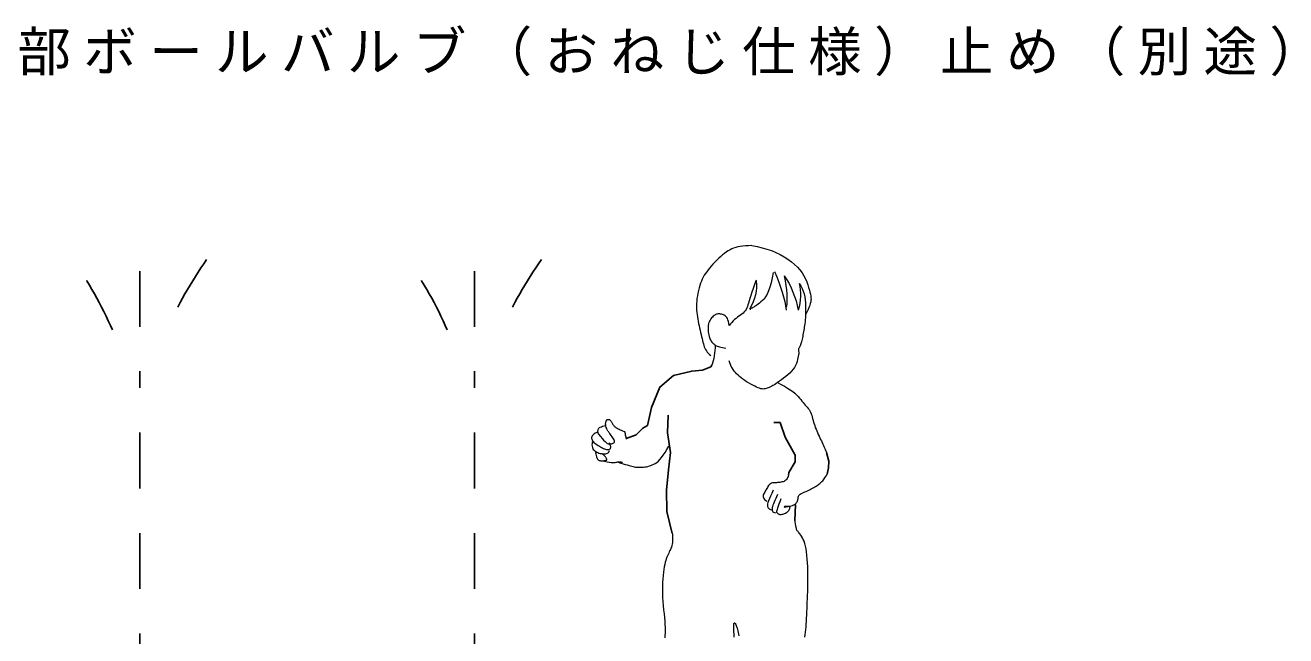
# Model space of a CAD drawing. Units: millimetres on the paper. Extents: x -385 to 0, y -594 to 267.
# Drawn here: x -273.2 to -216.7, y 53 to 80.4 of the extents above; entities that cross this region are included whole.
import ezdxf

# ---------------------------------------------------------------- set-up
doc = ezdxf.new("R2010")
doc.units = ezdxf.units.MM
doc.linetypes.add('USER1', pattern=[4.5, 2.5, -2])
doc.layers.add('1_40', color=7, linetype='Continuous', lineweight=25)
doc.styles.add('ＭＳ ゴシック', font='')
doc.styles.get('ＭＳ ゴシック').set_extended_font_data('MS Gothic')

msp = doc.modelspace()

# ---------------------------------------------------------------- linework, layer by layer
at = {"layer": '1_40', "linetype": 'USER1'}
for p, q in [((-268.037, 66.842), (-268.037, 70.926)), ((-253.037, 66.842), (-253.037, 70.926))]:
    msp.add_line(p, q, dxfattribs=at)
at = {"layer": '1_40', "color": 4, "linetype": 'USER1'}
for p, q in [((-268.037, 46.101), (-268.037, 64.851)), ((-253.037, 46.101), (-253.037, 64.851))]:
    msp.add_line(p, q, dxfattribs=at)
at = {"layer": '1_40'}
msp.add_line((-238.678, 58.167), (-238.659, 58.868), dxfattribs=at)
at = {"layer": '1_40', "lineweight": 13}
for points in [[(-240.615, 70.48), (-240.755, 70.477), (-240.888, 70.471), (-241.012, 70.459), (-241.128, 70.443), (-241.235, 70.423), (-241.335, 70.398), (-241.426, 70.369), (-241.508, 70.335), (-241.588, 70.295), (-241.668, 70.249), (-241.751, 70.196), (-241.834, 70.136), (-241.92, 70.069), (-242.006, 69.995), (-242.095, 69.915), (-242.184, 69.828), (-242.272, 69.738), (-242.355, 69.649), (-242.432, 69.563), (-242.505, 69.477), (-242.571, 69.394), (-242.633, 69.311), (-242.689, 69.231), (-242.74, 69.151), (-242.787, 69.07), (-242.831, 68.984), (-242.871, 68.892), (-242.909, 68.795), (-242.944, 68.693), (-242.975, 68.585), (-243.004, 68.472), (-243.03, 68.354), (-243.052, 68.235), (-243.069, 68.119), (-243.082, 68.006), (-243.09, 67.895), (-243.094, 67.788), (-243.093, 67.684), (-243.088, 67.583), (-243.078, 67.485), (-243.065, 67.388), (-243.051, 67.29), (-243.035, 67.192), (-243.018, 67.092), (-242.999, 66.992), (-242.978, 66.892), (-242.957, 66.79), (-242.933, 66.688), (-242.909, 66.588), (-242.886, 66.492), (-242.864, 66.4), (-242.843, 66.314), (-242.822, 66.231), (-242.802, 66.154), (-242.783, 66.08), (-242.764, 66.012), (-242.743, 65.946), (-242.717, 65.883), (-242.686, 65.823), (-242.649, 65.764), (-242.608, 65.708), (-242.56, 65.654), (-242.508, 65.602), (-242.45, 65.553)], [(-240.615, 70.48), (-240.378, 70.439), (-240.151, 70.388), (-239.934, 70.327), (-239.727, 70.256), (-239.53, 70.176), (-239.342, 70.086), (-239.164, 69.986), (-238.997, 69.876), (-238.841, 69.76), (-238.699, 69.64), (-238.572, 69.518), (-238.459, 69.393), (-238.361, 69.265), (-238.277, 69.133), (-238.207, 68.999), (-238.151, 68.862), (-238.106, 68.728), (-238.067, 68.605), (-238.034, 68.492), (-238.006, 68.391), (-237.985, 68.299), (-237.97, 68.219), (-237.961, 68.148), (-237.958, 68.089), (-237.962, 68.03), (-237.973, 67.963), (-237.992, 67.888), (-238.018, 67.805), (-238.052, 67.713), (-238.094, 67.613), (-238.143, 67.505), (-238.2, 67.388)], [(-240.421, 68.934), (-240.491, 68.737), (-240.553, 68.557), (-240.608, 68.393), (-240.657, 68.246), (-240.699, 68.115), (-240.734, 68.001), (-240.762, 67.904), (-240.784, 67.823), (-240.805, 67.752), (-240.832, 67.686), (-240.865, 67.623), (-240.904, 67.563), (-240.95, 67.508), (-241.001, 67.456), (-241.058, 67.408), (-241.122, 67.364), (-241.188, 67.32), (-241.253, 67.272), (-241.318, 67.22), (-241.381, 67.165), (-241.444, 67.106), (-241.507, 67.043), (-241.568, 66.976), (-241.629, 66.905)], [(-239.649, 69.272), (-239.698, 69.031), (-239.751, 68.813), (-239.807, 68.62), (-239.866, 68.451), (-239.928, 68.306), (-239.993, 68.185), (-240.061, 68.089), (-240.132, 68.016), (-240.202, 67.959), (-240.267, 67.906), (-240.329, 67.859), (-240.385, 67.817), (-240.437, 67.78), (-240.485, 67.749), (-240.528, 67.723), (-240.566, 67.702), (-240.6, 67.685), (-240.629, 67.671), (-240.653, 67.658), (-240.672, 67.648), (-240.686, 67.64), (-240.695, 67.634), (-240.7, 67.631), (-240.699, 67.63), (-240.696, 67.63), (-240.692, 67.63), (-240.688, 67.63), (-240.684, 67.63), (-240.679, 67.63), (-240.674, 67.63), (-240.669, 67.63), (-240.663, 67.63)], [(-239.6, 69.32), (-239.497, 69.082), (-239.404, 68.849), (-239.322, 68.623), (-239.25, 68.403), (-239.189, 68.188), (-239.138, 67.98), (-239.098, 67.778), (-239.069, 67.582)], [(-239.166, 69.127), (-239.122, 68.905), (-239.087, 68.696), (-239.061, 68.5), (-239.045, 68.318), (-239.037, 68.15), (-239.039, 67.995), (-239.049, 67.854), (-239.069, 67.726)], [(-239.166, 69.127), (-239.05, 68.955), (-238.945, 68.777), (-238.851, 68.593), (-238.767, 68.403), (-238.694, 68.206), (-238.631, 68.004), (-238.579, 67.796), (-238.538, 67.582)], [(-240.421, 68.886), (-240.405, 68.739), (-240.403, 68.59), (-240.417, 68.437), (-240.446, 68.282), (-240.489, 68.123), (-240.548, 67.962), (-240.622, 67.797), (-240.711, 67.63)], [(-238.489, 68.789), (-238.458, 68.643), (-238.438, 68.496), (-238.428, 68.348), (-238.429, 68.197), (-238.44, 68.046), (-238.462, 67.892), (-238.495, 67.738), (-238.538, 67.582)], [(-238.489, 68.789), (-238.421, 68.678), (-238.363, 68.563), (-238.313, 68.443), (-238.272, 68.318), (-238.24, 68.189), (-238.218, 68.055), (-238.204, 67.917), (-238.2, 67.775)], [(-241.629, 66.905), (-241.643, 66.997), (-241.661, 67.079), (-241.682, 67.151), (-241.707, 67.213), (-241.737, 67.266), (-241.769, 67.308), (-241.806, 67.341), (-241.846, 67.364), (-241.888, 67.381), (-241.929, 67.394), (-241.97, 67.405), (-242.009, 67.412), (-242.048, 67.417), (-242.086, 67.418), (-242.124, 67.417), (-242.16, 67.412), (-242.197, 67.404), (-242.233, 67.39), (-242.269, 67.371), (-242.305, 67.346), (-242.342, 67.316), (-242.378, 67.281), (-242.414, 67.241), (-242.45, 67.195), (-242.484, 67.145), (-242.512, 67.091), (-242.535, 67.033), (-242.553, 66.972), (-242.565, 66.906), (-242.572, 66.837), (-242.574, 66.764), (-242.571, 66.688), (-242.564, 66.612), (-242.554, 66.541), (-242.543, 66.476), (-242.529, 66.416), (-242.512, 66.361), (-242.494, 66.312), (-242.473, 66.268), (-242.45, 66.229), (-242.426, 66.194), (-242.4, 66.161), (-242.374, 66.131), (-242.348, 66.102), (-242.32, 66.076), (-242.292, 66.052), (-242.263, 66.031), (-242.233, 66.012), (-242.199, 65.994), (-242.159, 65.977), (-242.112, 65.961), (-242.058, 65.945), (-241.997, 65.931), (-241.929, 65.917), (-241.855, 65.903), (-241.774, 65.891)], [(-238.2, 67.775), (-238.2, 67.634), (-238.203, 67.503), (-238.206, 67.381), (-238.212, 67.268), (-238.218, 67.163), (-238.227, 67.068), (-238.237, 66.982), (-238.248, 66.905), (-238.26, 66.833), (-238.272, 66.762), (-238.284, 66.691), (-238.296, 66.622), (-238.308, 66.552), (-238.32, 66.484), (-238.332, 66.417), (-238.344, 66.35), (-238.357, 66.286), (-238.37, 66.226), (-238.384, 66.171), (-238.399, 66.12), (-238.414, 66.074), (-238.43, 66.033), (-238.447, 65.996), (-238.465, 65.963), (-238.482, 65.934), (-238.495, 65.905), (-238.506, 65.876), (-238.513, 65.849), (-238.518, 65.822), (-238.52, 65.796), (-238.518, 65.771), (-238.513, 65.746), (-238.509, 65.718), (-238.509, 65.681), (-238.512, 65.636), (-238.52, 65.583), (-238.531, 65.521), (-238.545, 65.452), (-238.564, 65.374), (-238.586, 65.287), (-238.615, 65.197), (-238.654, 65.109), (-238.703, 65.022), (-238.761, 64.937), (-238.829, 64.853), (-238.907, 64.771), (-238.995, 64.69), (-239.093, 64.611), (-239.193, 64.535), (-239.286, 64.466), (-239.374, 64.403), (-239.455, 64.345), (-239.531, 64.294), (-239.6, 64.249), (-239.664, 64.209), (-239.721, 64.176), (-239.775, 64.148), (-239.827, 64.123), (-239.877, 64.103), (-239.926, 64.086), (-239.974, 64.072), (-240.02, 64.063), (-240.064, 64.057), (-240.107, 64.055), (-240.153, 64.059), (-240.206, 64.069), (-240.265, 64.086), (-240.331, 64.11), (-240.404, 64.14), (-240.483, 64.178), (-240.57, 64.222), (-240.663, 64.273), (-240.757, 64.327), (-240.847, 64.383), (-240.932, 64.439), (-241.013, 64.496), (-241.089, 64.554), (-241.161, 64.612), (-241.228, 64.672), (-241.291, 64.732), (-241.349, 64.794), (-241.403, 64.858), (-241.452, 64.926), (-241.496, 64.997), (-241.536, 65.071), (-241.572, 65.148), (-241.603, 65.228), (-241.629, 65.311)], [(-242.257, 66.036), (-242.259, 65.905), (-242.266, 65.779), (-242.277, 65.658), (-242.293, 65.541), (-242.314, 65.428), (-242.338, 65.32), (-242.368, 65.217), (-242.402, 65.118)], [(-239.455, 64.345), (-239.293, 64.261), (-239.144, 64.179), (-239.009, 64.098), (-238.888, 64.019), (-238.78, 63.941), (-238.686, 63.865), (-238.605, 63.791), (-238.538, 63.717), (-238.478, 63.646), (-238.421, 63.578), (-238.367, 63.514), (-238.314, 63.452), (-238.264, 63.393), (-238.216, 63.337), (-238.17, 63.284), (-238.127, 63.234), (-238.086, 63.184), (-238.049, 63.13), (-238.014, 63.072), (-237.982, 63.011), (-237.954, 62.946), (-237.928, 62.877), (-237.905, 62.804), (-237.886, 62.727), (-237.866, 62.649), (-237.845, 62.57), (-237.821, 62.492), (-237.795, 62.413), (-237.767, 62.335), (-237.736, 62.256), (-237.703, 62.178), (-237.668, 62.099), (-237.632, 62.021), (-237.597, 61.945), (-237.563, 61.87), (-237.529, 61.797), (-237.496, 61.726), (-237.464, 61.655), (-237.433, 61.587), (-237.403, 61.52), (-237.373, 61.455), (-237.345, 61.393), (-237.319, 61.334), (-237.294, 61.278), (-237.27, 61.225), (-237.261, 61.204)], [(-247.063, 62.172), (-247.091, 62.23), (-247.114, 62.286), (-247.133, 62.337), (-247.148, 62.386), (-247.157, 62.431), (-247.163, 62.473), (-247.163, 62.511), (-247.16, 62.546), (-247.153, 62.577), (-247.145, 62.605), (-247.136, 62.629), (-247.126, 62.649), (-247.115, 62.665), (-247.103, 62.677), (-247.09, 62.686), (-247.075, 62.691), (-247.06, 62.693), (-247.046, 62.695), (-247.033, 62.695), (-247.021, 62.694), (-247.009, 62.692), (-246.998, 62.689), (-246.988, 62.684), (-246.979, 62.679), (-246.969, 62.671), (-246.958, 62.66), (-246.946, 62.645), (-246.933, 62.627), (-246.919, 62.606), (-246.904, 62.581), (-246.887, 62.553), (-246.87, 62.522), (-246.851, 62.49), (-246.832, 62.46), (-246.812, 62.432), (-246.791, 62.407), (-246.77, 62.384), (-246.748, 62.363), (-246.725, 62.345), (-246.701, 62.329), (-246.674, 62.313), (-246.642, 62.295), (-246.605, 62.275), (-246.562, 62.253), (-246.514, 62.23), (-246.461, 62.204), (-246.402, 62.177), (-246.338, 62.148)], [(-247.474, 62.027), (-247.485, 62.051), (-247.493, 62.077), (-247.5, 62.103), (-247.504, 62.129), (-247.506, 62.157), (-247.505, 62.185), (-247.503, 62.214), (-247.498, 62.244), (-247.487, 62.273), (-247.468, 62.3), (-247.439, 62.324), (-247.401, 62.347), (-247.354, 62.367), (-247.299, 62.384), (-247.234, 62.4), (-247.16, 62.413)], [(-247.474, 62.027), (-247.392, 61.925), (-247.318, 61.837), (-247.251, 61.762), (-247.19, 61.701), (-247.136, 61.653), (-247.089, 61.619), (-247.048, 61.599), (-247.015, 61.592), (-246.985, 61.593), (-246.956, 61.595), (-246.928, 61.599), (-246.9, 61.604), (-246.873, 61.611), (-246.847, 61.619), (-246.822, 61.629), (-246.797, 61.64), (-246.777, 61.655), (-246.766, 61.676), (-246.762, 61.702), (-246.767, 61.734), (-246.78, 61.771), (-246.802, 61.815), (-246.832, 61.864), (-246.87, 61.918), (-246.909, 61.972), (-246.944, 62.02), (-246.973, 62.061), (-246.997, 62.096), (-247.015, 62.125), (-247.028, 62.147), (-247.036, 62.162), (-247.039, 62.172)], [(-246.314, 62.172), (-246.303, 62.113), (-246.292, 62.058), (-246.282, 62.007), (-246.272, 61.96), (-246.263, 61.917), (-246.255, 61.877), (-246.248, 61.841), (-246.242, 61.809)], [(-247.522, 62.123), (-247.579, 62.098), (-247.629, 62.072), (-247.672, 62.044), (-247.709, 62.015), (-247.739, 61.984), (-247.762, 61.951), (-247.778, 61.917), (-247.788, 61.882), (-247.79, 61.846), (-247.785, 61.809), (-247.772, 61.773), (-247.751, 61.737), (-247.723, 61.701), (-247.688, 61.664), (-247.645, 61.628), (-247.594, 61.592), (-247.541, 61.557), (-247.489, 61.524), (-247.438, 61.493), (-247.389, 61.465), (-247.342, 61.439), (-247.296, 61.415), (-247.251, 61.394), (-247.208, 61.375), (-247.167, 61.359), (-247.129, 61.347), (-247.095, 61.341), (-247.063, 61.338), (-247.034, 61.341), (-247.009, 61.347), (-246.986, 61.359), (-246.966, 61.375), (-246.951, 61.395), (-246.941, 61.418), (-246.936, 61.446), (-246.936, 61.477), (-246.942, 61.512), (-246.953, 61.551), (-246.969, 61.594), (-246.991, 61.64)], [(-247.763, 61.689), (-247.772, 61.619), (-247.774, 61.554), (-247.769, 61.495), (-247.757, 61.441), (-247.739, 61.392), (-247.714, 61.349), (-247.682, 61.311), (-247.643, 61.278), (-247.6, 61.25), (-247.555, 61.224), (-247.509, 61.203), (-247.462, 61.184), (-247.412, 61.17), (-247.362, 61.158), (-247.31, 61.15), (-247.256, 61.145), (-247.205, 61.145), (-247.158, 61.15), (-247.117, 61.162), (-247.081, 61.178), (-247.051, 61.201), (-247.025, 61.229), (-247.005, 61.263), (-246.991, 61.302)], [(-247.619, 61.206), (-247.606, 61.137), (-247.591, 61.076), (-247.576, 61.022), (-247.558, 60.976), (-247.539, 60.938), (-247.519, 60.907), (-247.497, 60.883), (-247.474, 60.867), (-247.449, 60.856), (-247.424, 60.848), (-247.398, 60.841), (-247.371, 60.837), (-247.343, 60.835), (-247.315, 60.836), (-247.286, 60.838), (-247.256, 60.843), (-247.228, 60.849), (-247.202, 60.854), (-247.179, 60.858), (-247.16, 60.861), (-247.143, 60.864), (-247.129, 60.866), (-247.119, 60.867), (-247.111, 60.867), (-247.106, 60.869), (-247.104, 60.873), (-247.103, 60.881), (-247.105, 60.892), (-247.109, 60.905), (-247.116, 60.922), (-247.125, 60.941), (-247.135, 60.964), (-247.149, 60.988), (-247.166, 61.012), (-247.185, 61.035), (-247.208, 61.058), (-247.234, 61.08), (-247.262, 61.102), (-247.294, 61.124), (-247.329, 61.145)], [(-246.604, 60.771), (-246.488, 60.736), (-246.381, 60.704), (-246.283, 60.676), (-246.194, 60.65), (-246.114, 60.627), (-246.043, 60.608), (-245.981, 60.591), (-245.928, 60.578), (-245.878, 60.567), (-245.827, 60.558), (-245.773, 60.552), (-245.717, 60.547), (-245.658, 60.546), (-245.597, 60.546), (-245.534, 60.549), (-245.469, 60.553), (-245.403, 60.561), (-245.336, 60.573), (-245.27, 60.589), (-245.203, 60.608), (-245.137, 60.631), (-245.071, 60.658), (-245.004, 60.688), (-244.938, 60.723), (-244.87, 60.766), (-244.8, 60.825), (-244.728, 60.899), (-244.654, 60.988), (-244.577, 61.092), (-244.498, 61.212), (-244.417, 61.346), (-244.334, 61.495)], [(-247.329, 60.843), (-247.208, 60.816), (-247.099, 60.793), (-247.001, 60.776), (-246.915, 60.765), (-246.841, 60.758), (-246.779, 60.757), (-246.728, 60.761), (-246.689, 60.771), (-246.655, 60.781), (-246.622, 60.789), (-246.587, 60.793), (-246.553, 60.795), (-246.518, 60.793), (-246.483, 60.789), (-246.447, 60.781), (-246.411, 60.771)], [(-238.972, 60.191), (-238.987, 60.134), (-239.006, 60.083), (-239.029, 60.037), (-239.057, 59.998), (-239.089, 59.965), (-239.126, 59.938), (-239.168, 59.916), (-239.214, 59.901), (-239.262, 59.89), (-239.31, 59.88), (-239.359, 59.872), (-239.407, 59.865), (-239.455, 59.86), (-239.504, 59.856), (-239.552, 59.854), (-239.6, 59.853), (-239.647, 59.85), (-239.691, 59.843), (-239.732, 59.829), (-239.769, 59.811), (-239.804, 59.787), (-239.836, 59.758), (-239.864, 59.724), (-239.89, 59.684), (-239.914, 59.642), (-239.938, 59.6), (-239.963, 59.557), (-239.987, 59.515), (-240.011, 59.473), (-240.035, 59.43), (-240.059, 59.388), (-240.083, 59.346), (-240.102, 59.304), (-240.11, 59.263), (-240.108, 59.223), (-240.095, 59.183), (-240.072, 59.144), (-240.038, 59.106), (-239.994, 59.069), (-239.938, 59.032)], [(-239.166, 58.766), (-239.073, 58.774), (-238.989, 58.784), (-238.913, 58.798), (-238.846, 58.815), (-238.786, 58.834), (-238.735, 58.857), (-238.693, 58.883), (-238.658, 58.911), (-238.63, 58.942), (-238.606, 58.973), (-238.585, 59.005), (-238.568, 59.038), (-238.555, 59.072), (-238.545, 59.106), (-238.54, 59.141), (-238.538, 59.177), (-238.534, 59.212), (-238.523, 59.246), (-238.504, 59.279), (-238.477, 59.31), (-238.443, 59.339), (-238.402, 59.367), (-238.353, 59.393), (-238.296, 59.418), (-238.236, 59.443), (-238.177, 59.468), (-238.118, 59.494), (-238.061, 59.521), (-238.004, 59.549), (-237.947, 59.577), (-237.892, 59.606), (-237.837, 59.636), (-237.784, 59.666), (-237.735, 59.696), (-237.688, 59.726), (-237.644, 59.756), (-237.603, 59.787), (-237.566, 59.817), (-237.531, 59.847), (-237.499, 59.877), (-237.469, 59.909), (-237.437, 59.945), (-237.405, 59.985), (-237.372, 60.028), (-237.339, 60.075), (-237.304, 60.126), (-237.269, 60.181), (-237.233, 60.24)], [(-239.649, 59.515), (-239.716, 59.377), (-239.774, 59.254), (-239.822, 59.145), (-239.86, 59.05), (-239.888, 58.97), (-239.907, 58.904), (-239.915, 58.852), (-239.914, 58.815), (-239.906, 58.786), (-239.895, 58.759), (-239.879, 58.734), (-239.86, 58.712), (-239.837, 58.692), (-239.81, 58.674), (-239.78, 58.659), (-239.745, 58.646)], [(-239.455, 59.322), (-239.501, 59.228), (-239.543, 59.141), (-239.58, 59.059), (-239.612, 58.984), (-239.64, 58.914), (-239.664, 58.851), (-239.683, 58.793), (-239.697, 58.742), (-239.705, 58.696), (-239.706, 58.655), (-239.699, 58.618), (-239.685, 58.585), (-239.663, 58.557), (-239.634, 58.534), (-239.597, 58.515), (-239.552, 58.501)], [(-239.31, 59.129), (-239.356, 59.003), (-239.395, 58.893), (-239.428, 58.798), (-239.455, 58.718), (-239.477, 58.653), (-239.492, 58.603), (-239.501, 58.569), (-239.504, 58.549), (-239.502, 58.537), (-239.498, 58.525), (-239.49, 58.513), (-239.48, 58.501), (-239.466, 58.489), (-239.449, 58.476), (-239.43, 58.464), (-239.407, 58.452), (-239.382, 58.442), (-239.354, 58.436), (-239.324, 58.433), (-239.292, 58.434), (-239.258, 58.439), (-239.221, 58.448), (-239.183, 58.46), (-239.141, 58.476), (-239.101, 58.495), (-239.064, 58.516), (-239.032, 58.538), (-239.003, 58.561), (-238.977, 58.586), (-238.956, 58.612), (-238.938, 58.64), (-238.924, 58.67), (-238.914, 58.698), (-238.906, 58.723), (-238.901, 58.743), (-238.9, 58.76), (-238.901, 58.773), (-238.906, 58.783), (-238.914, 58.789), (-238.924, 58.79), (-238.937, 58.79), (-238.951, 58.79), (-238.967, 58.79), (-238.984, 58.79), (-239.003, 58.79), (-239.024, 58.79), (-239.046, 58.79), (-239.069, 58.79), (-239.092, 58.79), (-239.111, 58.789), (-239.128, 58.787), (-239.141, 58.784), (-239.152, 58.781), (-239.16, 58.777), (-239.164, 58.772), (-239.166, 58.766)], [(-238.236, 52.934), (-238.221, 53.042), (-238.208, 53.154), (-238.196, 53.271), (-238.184, 53.393), (-238.174, 53.519), (-238.166, 53.649), (-238.158, 53.784), (-238.151, 53.924), (-238.145, 54.067), (-238.139, 54.212), (-238.133, 54.358), (-238.127, 54.507), (-238.121, 54.657), (-238.115, 54.809), (-238.109, 54.963), (-238.103, 55.119), (-238.098, 55.277), (-238.095, 55.437), (-238.095, 55.599), (-238.097, 55.762), (-238.101, 55.928), (-238.107, 56.095), (-238.116, 56.265), (-238.127, 56.436), (-238.141, 56.601), (-238.159, 56.753), (-238.18, 56.892), (-238.206, 57.018), (-238.235, 57.131), (-238.267, 57.23), (-238.304, 57.317), (-238.344, 57.39), (-238.385, 57.453), (-238.422, 57.509), (-238.456, 57.558), (-238.486, 57.601), (-238.513, 57.637), (-238.537, 57.666), (-238.557, 57.688), (-238.574, 57.704), (-238.589, 57.722), (-238.603, 57.753), (-238.617, 57.798), (-238.631, 57.855), (-238.645, 57.924), (-238.658, 58.007), (-238.67, 58.102), (-238.683, 58.211)], [(-244.165, 57.559), (-244.161, 57.454), (-244.16, 57.356), (-244.164, 57.265), (-244.171, 57.181), (-244.182, 57.105), (-244.197, 57.036), (-244.215, 56.974), (-244.237, 56.919), (-244.262, 56.866), (-244.286, 56.812), (-244.312, 56.756), (-244.337, 56.698), (-244.363, 56.639), (-244.389, 56.577), (-244.416, 56.513), (-244.443, 56.448), (-244.469, 56.376), (-244.493, 56.292), (-244.516, 56.196), (-244.536, 56.089), (-244.555, 55.969), (-244.572, 55.839), (-244.587, 55.696), (-244.6, 55.542), (-244.61, 55.381), (-244.615, 55.216), (-244.617, 55.048), (-244.615, 54.878), (-244.608, 54.704), (-244.597, 54.528), (-244.582, 54.348), (-244.563, 54.165), (-244.544, 53.986), (-244.528, 53.817), (-244.515, 53.657), (-244.506, 53.507), (-244.5, 53.367), (-244.498, 53.237), (-244.499, 53.117), (-244.503, 53.006), (-244.508, 52.903)], [(-241.405, 52.935), (-241.405, 53.005), (-241.407, 53.077), (-241.412, 53.151), (-241.417, 53.223), (-241.421, 53.289), (-241.423, 53.349), (-241.424, 53.402), (-241.423, 53.448), (-241.421, 53.488), (-241.417, 53.522), (-241.412, 53.55), (-241.404, 53.568), (-241.395, 53.577), (-241.383, 53.575), (-241.369, 53.562), (-241.353, 53.538), (-241.335, 53.504), (-241.314, 53.46), (-241.291, 53.405), (-241.268, 53.343), (-241.249, 53.278), (-241.232, 53.21), (-241.218, 53.139), (-241.208, 53.065), (-241.2, 52.988)]]:
    msp.add_lwpolyline(points, dxfattribs=at)
at = {"layer": '1_40'}
for points in [[(-245.279, 62.417), (-245.109, 63.227), (-244.734, 64.139), (-244.12, 64.659), (-243.301, 64.855), (-242.824, 64.897), (-242.449, 65.051), (-242.402, 65.118)], [(-244.174, 57.575), (-244.426, 58.569), (-244.439, 59.518), (-244.348, 60.427), (-244.257, 61.206), (-244.387, 62.089), (-244.361, 62.881)], [(-246.248, 61.841), (-245.791, 61.999), (-245.492, 62.306), (-245.279, 62.417)], [(-239.618, 62.549), (-239.349, 62.549), (-239.121, 61.892), (-238.673, 61.086), (-238.673, 60.798), (-238.951, 60.32), (-238.972, 60.191)], [(-237.261, 61.204), (-237.161, 60.818), (-237.171, 60.519), (-237.233, 60.24)]]:
    msp.add_lwpolyline(points, dxfattribs=at)
at = {"layer": '1_40', "linetype": 'USER1'}
for centre, start, end in [((-285.196, 59.806), 23.3955, 35.3538), ((-250.878, 59.806), 144.6462, 156.6045), ((-270.196, 59.806), 23.3955, 35.3538), ((-235.878, 59.806), 144.6462, 156.6045)]:
    msp.add_arc(centre, 17.363, start, end, dxfattribs=at)

# ---------------------------------------------------------------- texts
at = {"layer": '1_40', "insert": (-300.097, 79.068), "char_height": 1.76, "attachment_point": 4, "style": 'ＭＳ ゴシック'}
msp.add_mtext('\\T1.23;給水引込２０Ａ／端部ボールバルブ（おねじ仕様）止め（別途）', dxfattribs=at)

doc.saveas('drawing.dxf')
